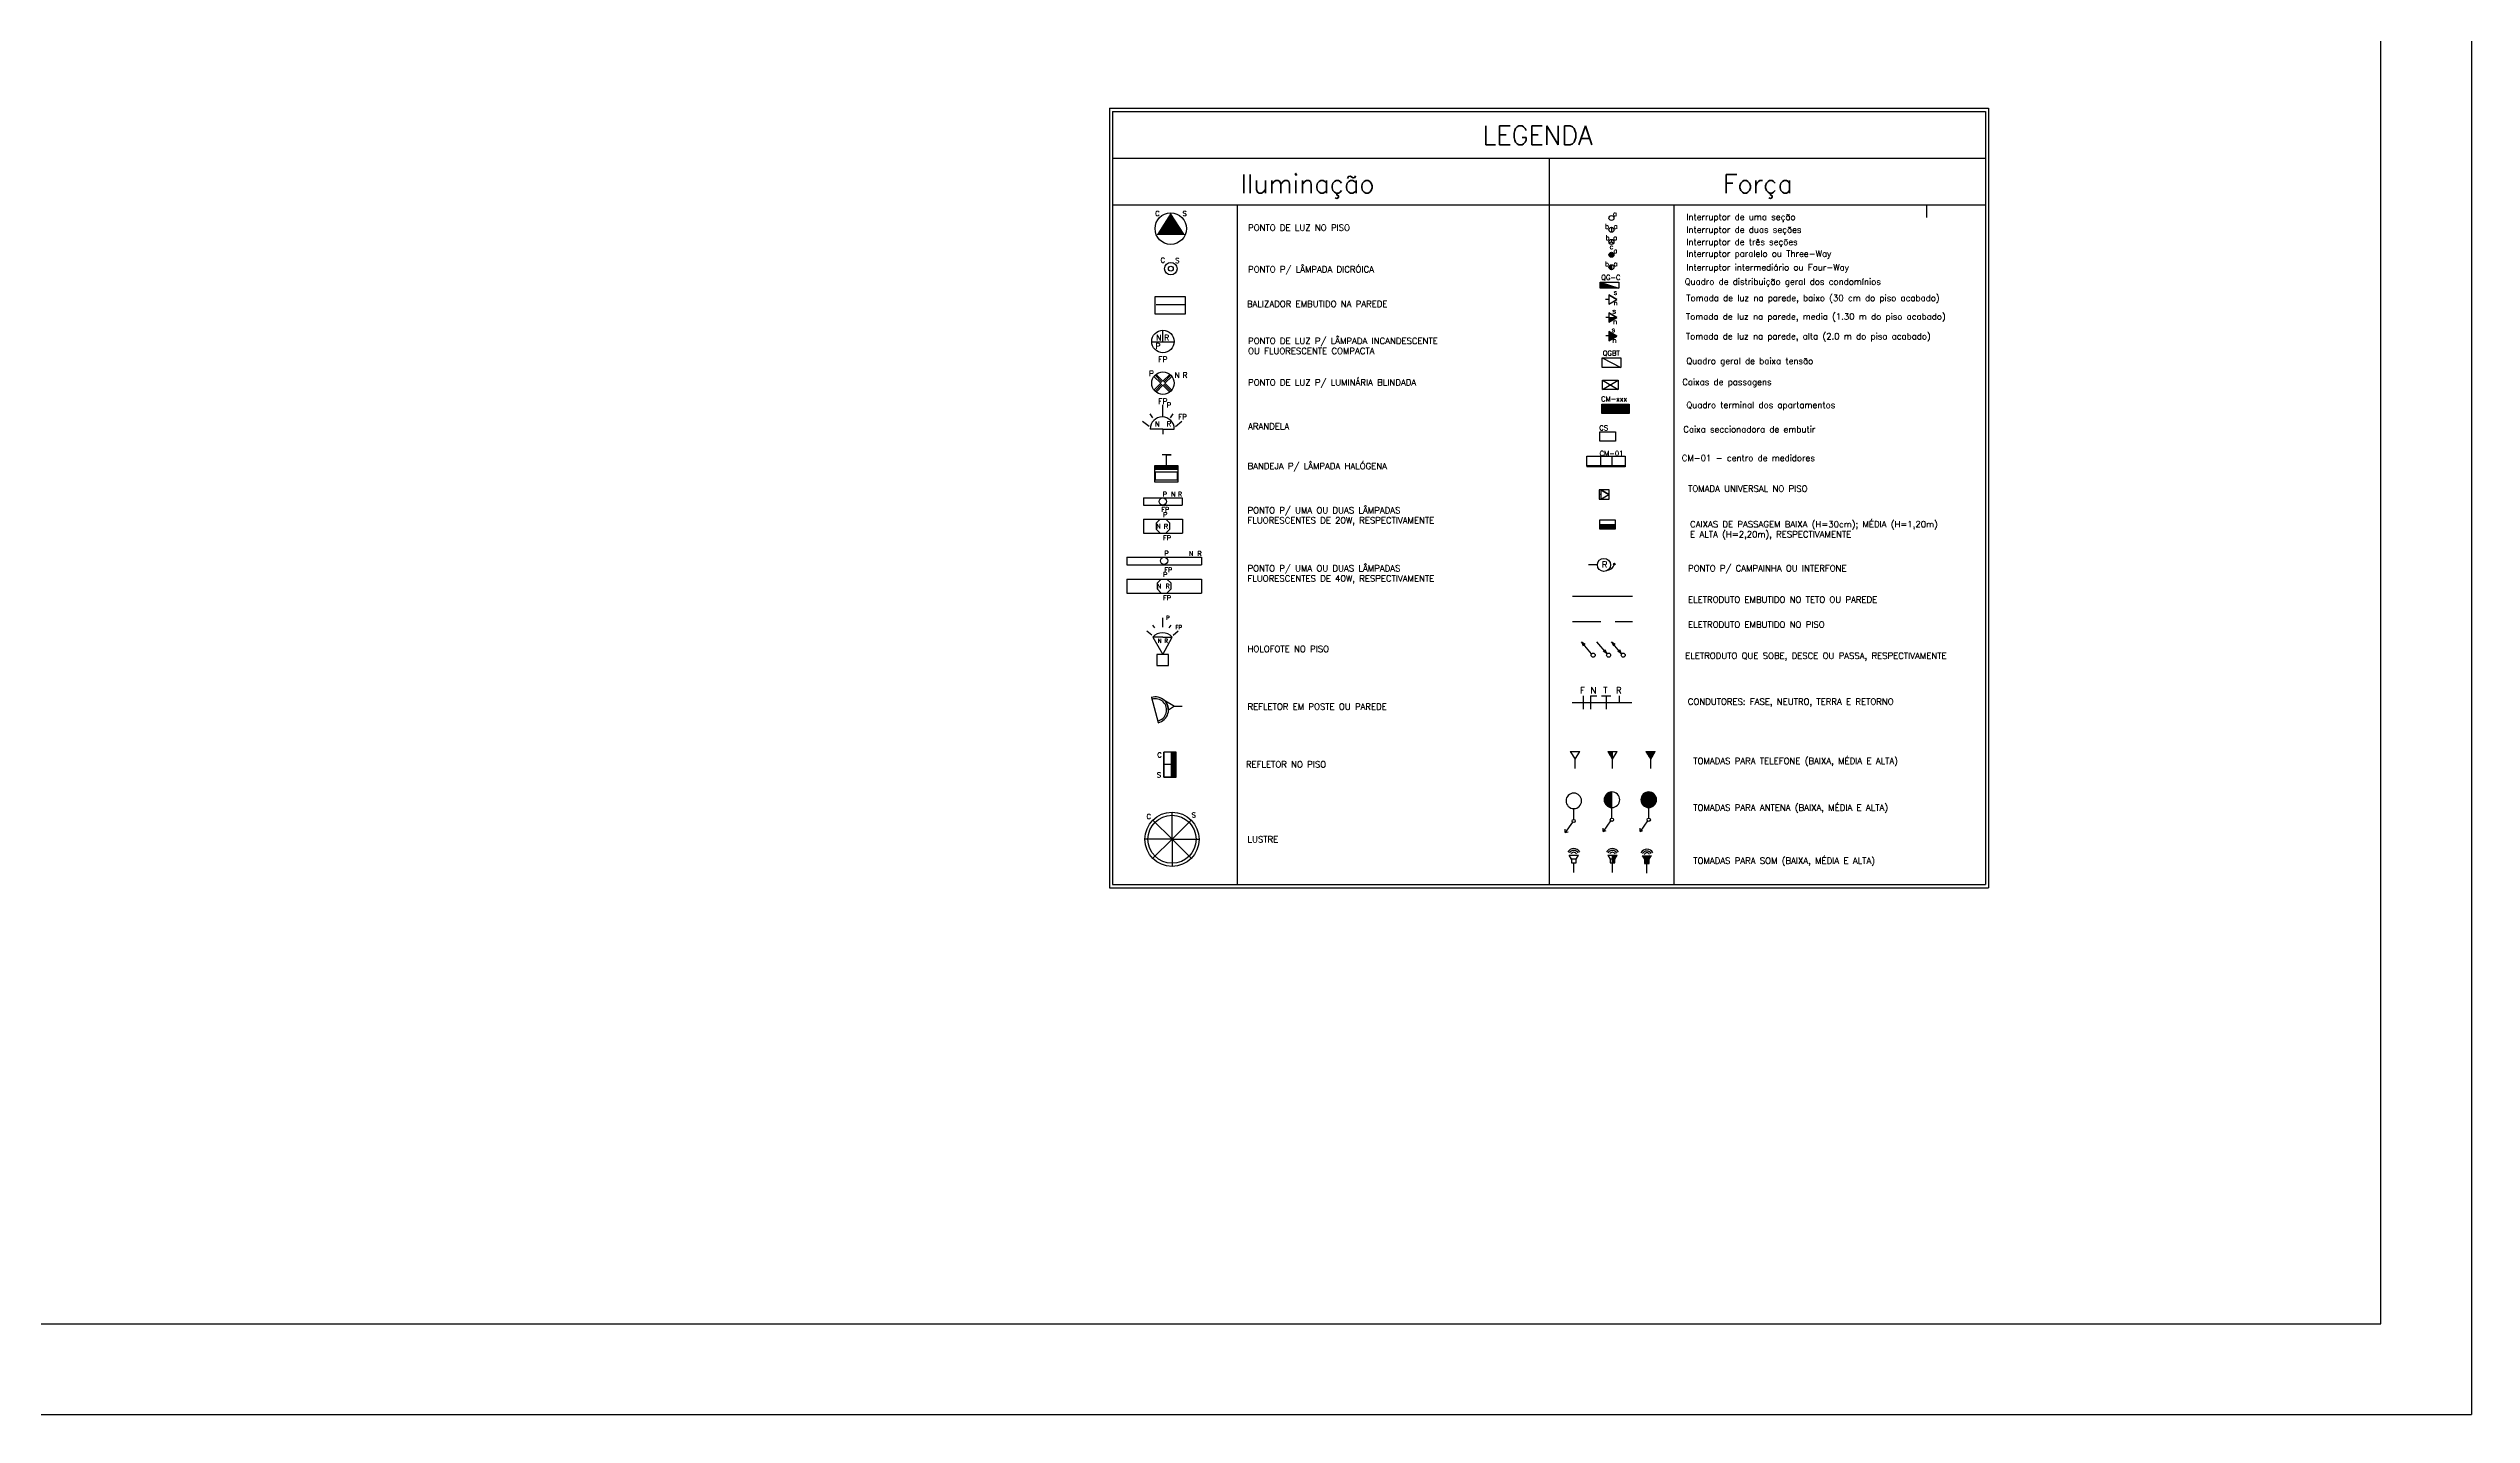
# Model space of a CAD drawing. Header units: millimetres. Extents: x -5 to 184, y -24 to 24.
# Drawn here: x 162.31 to 183.69, y -24.1 to -12.05 of the extents above; entities that cross this region are included whole.
import ezdxf

# ---------------------------------------------------------------- set-up
doc = ezdxf.new("R2010")
doc.units = ezdxf.units.MM
doc.linetypes.add('HIDDEN', pattern=[0.375, 0.25, -0.125])
doc.layers.add('Legenda', color=231, linetype='Continuous', lineweight=25)
doc.layers.add('Prumada Eletrica', color=40, linetype='Continuous', lineweight=30)
doc.styles.add('ROMANS', font='ROMANS.SHX')

msp = doc.modelspace()

# ---------------------------------------------------------------- hatches: boundary and pattern name
at = {"layer": 'Legenda'}
h = msp.add_hatch(color=256, dxfattribs=at)
h.set_gradient(color1=(255, 0, 0), color2=(255, 0, 0), tint=1)
h.paths.add_polyline_path([(176.099, -13.975), (176.077, -13.975, 0.414214), (176.099, -13.997)])
h.paths.add_polyline_path([(176.099, -13.953, 0.414214), (176.077, -13.975), (176.099, -13.975)])
h.paths.add_polyline_path([(176.099, -13.843, 0.414214), (176.077, -13.865), (176.099, -13.865)])
h.paths.add_polyline_path([(176.099, -13.843), (176.099, -13.865), (176.121, -13.865, 0.414214)])
h.paths.add_polyline_path([(176.121, -13.865), (176.099, -13.865), (176.099, -13.887, 0.414214)])
h.paths.add_polyline_path([(176.099, -13.865), (176.077, -13.865, 0.414214), (176.099, -13.887)])
h = msp.add_hatch(color=256, dxfattribs=at)
h.paths.add_polyline_path([(176, -14.106), (176, -14.133), (176.083, -14.133)])
h.paths.add_polyline_path([(176.083, -14.133), (176, -14.133), (176, -14.161), (176.083, -14.161)])
h.paths.add_polyline_path([(176.083, -14.133), (176.083, -14.161), (176.165, -14.161)])
h = msp.add_hatch(dxfattribs=at)
h.set_pattern_fill('ANGLE', color=256, style=0)
h.set_pattern_definition([(0, (0, 0), (0, 6.985), [5.08, -1.905]), (90, (0, 0), (-6.985, 4e-16), [5.08, -1.905])])
h.paths.add_polyline_path([(176.016, -14.775), (176.016, -14.803), (176.093, -14.815)])
h.paths.add_polyline_path([(176.093, -14.815), (176.016, -14.803), (176.016, -14.86), (176.099, -14.86)])
h.paths.add_polyline_path([(176.093, -14.815), (176.099, -14.86), (176.181, -14.86)])

# ---------------------------------------------------------------- linework, layer by layer
for p, q in [((171.671, -12.572), (171.671, -19.448)), ((171.671, -12.572), (179.426, -12.572)), ((171.699, -12.6), (171.699, -19.421)), ((171.699, -12.6), (179.399, -12.6)), ((179.399, -12.6), (179.399, -19.421)), ((179.426, -12.572), (179.426, -19.448)), ((171.699, -13.012), (179.399, -13.012)), ((175.549, -13.012), (175.549, -19.421)), ((171.699, -13.425), (179.399, -13.425)), ((172.799, -13.425), (172.799, -19.421)), ((175.549, -13.425), (176.649, -13.425)), ((176.649, -13.425), (176.649, -19.421)), ((178.879, -13.425), (178.879, -13.535)), ((176.099, -13.623), (176.099, -13.667)), ((176.099, -13.752), (176.08, -13.763)), ((176.099, -13.752), (176.08, -13.763)), ((176.099, -13.73), (176.099, -13.752)), ((176.099, -13.73), (176.099, -13.752)), ((176.099, -13.752), (176.118, -13.763)), ((176.099, -13.752), (176.118, -13.763)), ((176, -14.106), (176.165, -14.161)), ((176, -14.161), (176, -14.106)), ((176, -14.106), (176.165, -14.106)), ((176.099, -13.953), (176.099, -13.997)), ((176.165, -14.106), (176.165, -14.161)), ((172.343, -14.236), (172.07, -14.236)), ((172.07, -14.236), (172.07, -14.385)), ((172.082, -14.305), (172.335, -14.305)), ((172.343, -14.385), (172.343, -14.236)), ((176.165, -14.161), (176, -14.161)), ((176.076, -14.26), (176.048, -14.26)), ((176.076, -14.219), (176.147, -14.26)), ((176.147, -14.26), (176.076, -14.219)), ((176.076, -14.219), (176.076, -14.301)), ((176.147, -14.26), (176.076, -14.219)), ((176.076, -14.301), (176.147, -14.26)), ((172.07, -14.385), (172.343, -14.385)), ((172.143, -14.632), (172.143, -14.531)), ((176.077, -14.418), (176.049, -14.418)), ((176.077, -14.377), (176.148, -14.418)), ((176.148, -14.418), (176.077, -14.377)), ((176.077, -14.377), (176.077, -14.459)), ((176.148, -14.418), (176.077, -14.377)), ((176.077, -14.418), (176.148, -14.418)), ((176.077, -14.459), (176.148, -14.418)), ((172.043, -14.632), (172.242, -14.632)), ((176.077, -14.581), (176.049, -14.581)), ((176.077, -14.542), (176.148, -14.583)), ((176.148, -14.583), (176.077, -14.542)), ((176.077, -14.542), (176.077, -14.624)), ((176.148, -14.583), (176.077, -14.542)), ((176.077, -14.583), (176.148, -14.583)), ((176.077, -14.624), (176.148, -14.583)), ((172.125, -14.998), (172.064, -14.938)), ((172.134, -14.989), (172.073, -14.928)), ((172.143, -14.981), (172.082, -14.92)), ((172.203, -14.92), (172.143, -14.981)), ((172.213, -14.928), (172.152, -14.989)), ((172.221, -14.938), (172.16, -14.998)), ((176.016, -14.775), (176.181, -14.86)), ((176.016, -14.86), (176.016, -14.775)), ((176.016, -14.775), (176.181, -14.775)), ((176.181, -14.86), (176.016, -14.86)), ((176.181, -14.775), (176.181, -14.86)), ((172.125, -14.998), (172.064, -15.059)), ((172.134, -15.007), (172.073, -15.068)), ((172.143, -15.016), (172.082, -15.077)), ((172.203, -15.077), (172.143, -15.016)), ((172.213, -15.068), (172.152, -15.007)), ((172.221, -15.059), (172.16, -14.998)), ((176.019, -15.053), (176.019, -14.97)), ((176.019, -14.97), (176.157, -14.97)), ((176.019, -15.053), (176.157, -14.97)), ((176.019, -14.97), (176.157, -15.053)), ((176.157, -15.053), (176.019, -15.053)), ((176.157, -14.97), (176.157, -15.053)), ((172.02, -15.38), (171.964, -15.335)), ((172.054, -15.302), (172.031, -15.268)), ((172.143, -15.291), (172.143, -15.19)), ((172.209, -15.302), (172.232, -15.268)), ((172.254, -15.38), (172.309, -15.334)), ((176.015, -15.265), (176.015, -15.183)), ((176.015, -15.183), (176.254, -15.183)), ((176.254, -15.265), (176.015, -15.265)), ((176.254, -15.183), (176.254, -15.265)), ((172.143, -15.402), (172.031, -15.402)), ((172.143, -15.402), (172.243, -15.402)), ((172.143, -15.402), (172.143, -15.447)), ((175.998, -15.51), (175.998, -15.428)), ((175.998, -15.428), (176.136, -15.428)), ((176.136, -15.51), (175.998, -15.51)), ((176.136, -15.428), (176.136, -15.51)), ((172.277, -15.726), (172.068, -15.726)), ((172.068, -15.726), (172.068, -15.869)), ((172.277, -15.76), (172.071, -15.76)), ((172.078, -15.78), (172.267, -15.78)), ((172.078, -15.853), (172.078, -15.78)), ((172.08, -15.732), (172.08, -15.754)), ((172.085, -15.732), (172.085, -15.754)), ((172.091, -15.732), (172.091, -15.754)), ((172.096, -15.732), (172.096, -15.754)), ((172.102, -15.732), (172.102, -15.754)), ((172.107, -15.732), (172.107, -15.754)), ((172.113, -15.732), (172.113, -15.754)), ((172.118, -15.732), (172.118, -15.754)), ((172.124, -15.732), (172.124, -15.754)), ((172.129, -15.732), (172.129, -15.754)), ((172.214, -15.63), (172.135, -15.63)), ((172.135, -15.732), (172.135, -15.754)), ((172.14, -15.732), (172.14, -15.754)), ((172.146, -15.732), (172.146, -15.754)), ((172.151, -15.732), (172.151, -15.754)), ((172.157, -15.732), (172.157, -15.754)), ((172.162, -15.732), (172.162, -15.754)), ((172.168, -15.732), (172.168, -15.754)), ((172.173, -15.63), (172.214, -15.63)), ((172.173, -15.726), (172.173, -15.63)), ((172.173, -15.732), (172.173, -15.754)), ((172.179, -15.732), (172.179, -15.754)), ((172.184, -15.732), (172.184, -15.754)), ((172.19, -15.732), (172.19, -15.754)), ((172.195, -15.732), (172.195, -15.754)), ((172.201, -15.732), (172.201, -15.754)), ((172.206, -15.732), (172.206, -15.754)), ((172.212, -15.732), (172.212, -15.754)), ((172.217, -15.732), (172.217, -15.754)), ((172.223, -15.732), (172.223, -15.754)), ((172.228, -15.732), (172.228, -15.754)), ((172.234, -15.732), (172.234, -15.754)), ((172.239, -15.732), (172.239, -15.754)), ((172.239, -15.732), (172.239, -15.754)), ((172.245, -15.732), (172.245, -15.754)), ((172.25, -15.732), (172.25, -15.754)), ((172.256, -15.732), (172.256, -15.754)), ((172.261, -15.732), (172.261, -15.754)), ((172.267, -15.732), (172.267, -15.754)), ((172.267, -15.78), (172.267, -15.853)), ((172.277, -15.869), (172.277, -15.726)), ((175.883, -15.726), (175.883, -15.643)), ((175.883, -15.643), (176.221, -15.643)), ((176.221, -15.726), (175.883, -15.726)), ((175.883, -15.726), (175.883, -15.736)), ((176.221, -15.736), (175.883, -15.736)), ((176.002, -15.643), (176.002, -15.726)), ((176.102, -15.643), (176.102, -15.726)), ((176.221, -15.643), (176.221, -15.726)), ((176.221, -15.726), (176.221, -15.736)), ((171.97, -16.008), (172.312, -16.008)), ((171.97, -16.008), (171.97, -16.075)), ((172.068, -15.869), (172.277, -15.869)), ((172.267, -15.853), (172.078, -15.853)), ((172.312, -16.008), (172.312, -16.075)), ((176.004, -15.98), (175.99, -15.98)), ((176.004, -15.938), (176.075, -15.98)), ((176.075, -15.98), (176.004, -15.938)), ((176.004, -15.938), (176.004, -16.021)), ((176.075, -15.98), (176.004, -15.938)), ((176.004, -16.021), (176.075, -15.98)), ((171.97, -16.075), (172.312, -16.075)), ((171.971, -16.198), (171.971, -16.32)), ((171.972, -16.198), (172.314, -16.198)), ((172.117, -16.198), (172.082, -16.234)), ((172.082, -16.234), (172.082, -16.284)), ((172.118, -16.198), (172.117, -16.198)), ((172.204, -16.234), (172.168, -16.198)), ((172.204, -16.284), (172.204, -16.234)), ((172.314, -16.198), (172.314, -16.32)), ((175.996, -16.286), (175.996, -16.204)), ((175.996, -16.204), (176.133, -16.204)), ((176.133, -16.204), (176.133, -16.286)), ((171.972, -16.32), (172.314, -16.32)), ((172.082, -16.284), (172.117, -16.32)), ((172.117, -16.32), (172.118, -16.32)), ((172.168, -16.32), (172.204, -16.284)), ((172.168, -16.32), (172.168, -16.32)), ((175.996, -16.245), (176.133, -16.245)), ((176.133, -16.286), (175.996, -16.286)), ((171.823, -16.531), (172.483, -16.531)), ((171.823, -16.531), (171.823, -16.6)), ((171.823, -16.6), (172.483, -16.6)), ((172.484, -16.531), (172.484, -16.6)), ((171.823, -16.726), (172.483, -16.726)), ((171.823, -16.726), (171.823, -16.849)), ((171.823, -16.849), (172.483, -16.849)), ((172.128, -16.727), (172.092, -16.763)), ((172.092, -16.763), (172.092, -16.813)), ((172.092, -16.813), (172.128, -16.849)), ((172.128, -16.677), (172.128, -16.677)), ((172.128, -16.849), (172.128, -16.849)), ((172.214, -16.763), (172.178, -16.727)), ((172.178, -16.849), (172.214, -16.813)), ((172.178, -16.849), (172.178, -16.849)), ((172.214, -16.813), (172.214, -16.763)), ((172.483, -16.726), (172.483, -16.849)), ((175.756, -16.876), (176.286, -16.876)), ((172.143, -17.149), (172.143, -17.068)), ((172.045, -17.22), (172.001, -17.184)), ((172.072, -17.157), (172.054, -17.131)), ((172.143, -17.238), (172.054, -17.238)), ((172.054, -17.238), (172.143, -17.392)), ((172.143, -17.238), (172.223, -17.238)), ((172.143, -17.392), (172.223, -17.238)), ((172.197, -17.157), (172.215, -17.131)), ((172.232, -17.22), (172.276, -17.183)), ((175.924, -17.386), (175.835, -17.278)), ((175.835, -17.278), (175.868, -17.301)), ((175.835, -17.278), (175.851, -17.314)), ((176.06, -17.386), (175.971, -17.278)), ((176.188, -17.386), (176.099, -17.278)), ((176.099, -17.278), (176.132, -17.301)), ((176.099, -17.278), (176.116, -17.314)), ((172.089, -17.392), (172.089, -17.489)), ((172.192, -17.392), (172.089, -17.392)), ((172.089, -17.489), (172.192, -17.489)), ((172.192, -17.489), (172.192, -17.392)), ((176.06, -17.386), (176.027, -17.362)), ((176.06, -17.386), (176.043, -17.349)), ((176.188, -17.386), (176.156, -17.362)), ((176.188, -17.386), (176.172, -17.349)), ((172.041, -17.771), (172.1, -17.992)), ((172.151, -17.791), (172.246, -17.847)), ((172.246, -17.847), (172.192, -17.882)), ((172.246, -17.847), (172.313, -17.847)), ((175.753, -17.815), (176.28, -17.815)), ((175.85, -17.757), (175.85, -17.873)), ((175.915, -17.757), (175.97, -17.757)), ((175.915, -17.757), (175.915, -17.873)), ((176.012, -17.757), (176.095, -17.757)), ((176.053, -17.757), (176.053, -17.873)), ((176.168, -17.757), (176.168, -17.815)), ((172.15, -18.252), (172.15, -18.472)), ((172.15, -18.472), (172.15, -18.252)), ((172.15, -18.472), (172.15, -18.252)), ((172.26, -18.252), (172.15, -18.252)), ((172.26, -18.252), (172.15, -18.252)), ((172.26, -18.252), (172.15, -18.252)), ((172.26, -18.362), (172.15, -18.362)), ((172.214, -18.256), (172.214, -18.469)), ((172.22, -18.256), (172.22, -18.469)), ((172.225, -18.256), (172.225, -18.469)), ((172.231, -18.256), (172.231, -18.469)), ((172.236, -18.256), (172.236, -18.469)), ((172.242, -18.256), (172.242, -18.469)), ((172.247, -18.256), (172.247, -18.469)), ((172.253, -18.256), (172.253, -18.469)), ((172.26, -18.472), (172.26, -18.252)), ((172.26, -18.472), (172.26, -18.252)), ((172.26, -18.472), (172.26, -18.252)), ((175.736, -18.247), (175.778, -18.315)), ((175.736, -18.247), (175.819, -18.247)), ((175.778, -18.315), (175.819, -18.247)), ((175.778, -18.398), (175.778, -18.315)), ((176.067, -18.247), (176.108, -18.315)), ((176.067, -18.247), (176.15, -18.247)), ((176.108, -18.286), (176.069, -18.247)), ((176.108, -18.291), (176.072, -18.254)), ((176.108, -18.281), (176.074, -18.247)), ((176.108, -18.276), (176.079, -18.247)), ((176.108, -18.296), (176.079, -18.267)), ((176.108, -18.272), (176.084, -18.247)), ((176.108, -18.301), (176.086, -18.279)), ((176.108, -18.267), (176.088, -18.247)), ((176.108, -18.262), (176.093, -18.247)), ((176.108, -18.306), (176.094, -18.291)), ((176.108, -18.257), (176.098, -18.247)), ((176.108, -18.31), (176.101, -18.303)), ((176.108, -18.252), (176.103, -18.247)), ((176.108, -18.315), (176.15, -18.247)), ((176.108, -18.247), (176.108, -18.247)), ((176.108, -18.315), (176.108, -18.247)), ((176.108, -18.315), (176.108, -18.315)), ((176.108, -18.398), (176.108, -18.315)), ((176.403, -18.247), (176.445, -18.315)), ((176.403, -18.247), (176.486, -18.247)), ((176.456, -18.297), (176.405, -18.247)), ((176.454, -18.3), (176.408, -18.254)), ((176.457, -18.294), (176.41, -18.247)), ((176.459, -18.291), (176.415, -18.247)), ((176.452, -18.303), (176.415, -18.267)), ((176.461, -18.288), (176.42, -18.247)), ((176.45, -18.306), (176.423, -18.279)), ((176.463, -18.285), (176.425, -18.247)), ((176.465, -18.282), (176.43, -18.247)), ((176.448, -18.309), (176.43, -18.291)), ((176.467, -18.279), (176.434, -18.247)), ((176.447, -18.312), (176.437, -18.303)), ((176.468, -18.276), (176.439, -18.247)), ((176.47, -18.273), (176.444, -18.247)), ((176.445, -18.315), (176.444, -18.315)), ((176.445, -18.315), (176.486, -18.247)), ((176.445, -18.398), (176.445, -18.315)), ((176.472, -18.27), (176.449, -18.247)), ((176.474, -18.267), (176.454, -18.247)), ((176.476, -18.264), (176.459, -18.247)), ((176.478, -18.261), (176.464, -18.247)), ((176.479, -18.258), (176.468, -18.247)), ((176.481, -18.255), (176.473, -18.247)), ((176.483, -18.252), (176.478, -18.247)), ((176.485, -18.249), (176.483, -18.247)), ((172.15, -18.472), (172.26, -18.472)), ((172.26, -18.472), (172.15, -18.472)), ((172.26, -18.472), (172.15, -18.472)), ((172.223, -19.021), (172.223, -18.787)), ((175.767, -18.847), (175.767, -18.751)), ((176.103, -18.739), (176.034, -18.671)), ((176.103, -18.73), (176.035, -18.662)), ((176.094, -18.74), (176.035, -18.681)), ((176.103, -18.72), (176.037, -18.654)), ((176.081, -18.737), (176.038, -18.694)), ((176.103, -18.71), (176.039, -18.646)), ((176.103, -18.7), (176.042, -18.64)), ((176.103, -18.691), (176.046, -18.634)), ((176.103, -18.681), (176.05, -18.628)), ((176.058, -18.724), (176.051, -18.716)), ((176.103, -18.671), (176.055, -18.623)), ((176.103, -18.662), (176.06, -18.618)), ((176.103, -18.652), (176.065, -18.614)), ((176.103, -18.642), (176.071, -18.611)), ((176.103, -18.632), (176.078, -18.608)), ((176.103, -18.623), (176.085, -18.605)), ((176.103, -18.613), (176.094, -18.603)), ((176.103, -18.603), (176.103, -18.603)), ((176.103, -18.74), (176.103, -18.603)), ((176.103, -18.837), (176.103, -18.74)), ((176.434, -18.74), (176.36, -18.666)), ((176.427, -18.74), (176.36, -18.673)), ((176.419, -18.74), (176.36, -18.681)), ((176.44, -18.739), (176.361, -18.66)), ((176.446, -18.738), (176.362, -18.654)), ((176.41, -18.738), (176.362, -18.69)), ((176.452, -18.736), (176.364, -18.648)), ((176.457, -18.734), (176.366, -18.643)), ((176.398, -18.733), (176.367, -18.702)), ((176.462, -18.732), (176.368, -18.638)), ((176.466, -18.729), (176.371, -18.634)), ((176.471, -18.726), (176.374, -18.629)), ((176.475, -18.722), (176.378, -18.625)), ((176.478, -18.719), (176.381, -18.622)), ((176.482, -18.715), (176.385, -18.618)), ((176.485, -18.711), (176.389, -18.615)), ((176.488, -18.706), (176.394, -18.612)), ((176.49, -18.702), (176.398, -18.61)), ((176.492, -18.696), (176.403, -18.608)), ((176.494, -18.691), (176.409, -18.606)), ((176.496, -18.685), (176.415, -18.604)), ((176.497, -18.679), (176.421, -18.603)), ((176.497, -18.672), (176.428, -18.603)), ((176.428, -18.837), (176.428, -18.74)), ((176.497, -18.664), (176.436, -18.603)), ((176.495, -18.656), (176.444, -18.605)), ((176.492, -18.645), (176.455, -18.608)), ((172.223, -19.021), (171.99, -19.021)), ((172.223, -19.021), (172.058, -18.855)), ((172.223, -19.021), (172.058, -19.186)), ((172.223, -19.021), (172.388, -18.855)), ((172.223, -19.021), (172.223, -19.254)), ((172.223, -19.021), (172.388, -19.186)), ((172.223, -19.021), (172.457, -19.021)), ((175.756, -18.87), (175.691, -18.962)), ((175.691, -18.962), (175.691, -18.933)), ((175.691, -18.962), (175.716, -18.955)), ((176.092, -18.859), (176.027, -18.951)), ((176.027, -18.951), (176.027, -18.922)), ((176.027, -18.951), (176.052, -18.944)), ((176.418, -18.859), (176.352, -18.951)), ((176.352, -18.951), (176.352, -18.922)), ((176.352, -18.951), (176.377, -18.944)), ((175.746, -19.196), (175.726, -19.162)), ((175.726, -19.162), (175.808, -19.162)), ((175.787, -19.196), (175.746, -19.196)), ((175.746, -19.196), (175.746, -19.23)), ((175.787, -19.196), (175.746, -19.196)), ((175.746, -19.23), (175.787, -19.23)), ((175.767, -19.313), (175.767, -19.231)), ((175.787, -19.196), (175.808, -19.162)), ((175.787, -19.23), (175.787, -19.196)), ((176.067, -19.162), (176.088, -19.196)), ((176.067, -19.162), (176.15, -19.162)), ((176.129, -19.196), (176.088, -19.196)), ((176.088, -19.196), (176.088, -19.23)), ((176.129, -19.196), (176.088, -19.196)), ((176.088, -19.23), (176.129, -19.23)), ((176.108, -19.231), (176.108, -19.162)), ((176.134, -19.188), (176.108, -19.162)), ((176.133, -19.19), (176.108, -19.166)), ((176.131, -19.192), (176.108, -19.17)), ((176.13, -19.195), (176.108, -19.173)), ((176.128, -19.196), (176.108, -19.177)), ((176.124, -19.196), (176.108, -19.181)), ((176.12, -19.196), (176.108, -19.184)), ((176.117, -19.196), (176.108, -19.188)), ((176.113, -19.196), (176.108, -19.192)), ((176.109, -19.196), (176.108, -19.196)), ((176.129, -19.22), (176.108, -19.199)), ((176.129, -19.224), (176.108, -19.203)), ((176.129, -19.227), (176.108, -19.207)), ((176.128, -19.23), (176.108, -19.21)), ((176.125, -19.23), (176.108, -19.214)), ((176.121, -19.23), (176.108, -19.218)), ((176.117, -19.23), (176.108, -19.221)), ((176.114, -19.23), (176.108, -19.225)), ((176.11, -19.23), (176.108, -19.229)), ((176.108, -19.313), (176.108, -19.231)), ((176.129, -19.216), (176.109, -19.196)), ((176.135, -19.186), (176.112, -19.162)), ((176.129, -19.212), (176.113, -19.196)), ((176.137, -19.183), (176.116, -19.162)), ((176.129, -19.209), (176.117, -19.196)), ((176.138, -19.181), (176.119, -19.162)), ((176.129, -19.205), (176.12, -19.196)), ((176.14, -19.179), (176.123, -19.162)), ((176.129, -19.201), (176.124, -19.196)), ((176.141, -19.176), (176.127, -19.162)), ((176.129, -19.198), (176.128, -19.196)), ((176.129, -19.196), (176.15, -19.162)), ((176.129, -19.23), (176.129, -19.196)), ((176.142, -19.174), (176.13, -19.162)), ((176.144, -19.172), (176.134, -19.162)), ((176.145, -19.169), (176.138, -19.162)), ((176.147, -19.167), (176.141, -19.162)), ((176.148, -19.165), (176.145, -19.162)), ((176.149, -19.162), (176.149, -19.162)), ((176.371, -19.167), (176.453, -19.167)), ((176.405, -19.202), (176.371, -19.167)), ((176.409, -19.202), (176.375, -19.167)), ((176.402, -19.202), (176.376, -19.176)), ((176.413, -19.202), (176.378, -19.167)), ((176.417, -19.202), (176.382, -19.167)), ((176.398, -19.202), (176.382, -19.185)), ((176.42, -19.202), (176.386, -19.167)), ((176.394, -19.202), (176.387, -19.195)), ((176.424, -19.202), (176.39, -19.167)), ((176.433, -19.202), (176.392, -19.202)), ((176.392, -19.202), (176.392, -19.236)), ((176.433, -19.202), (176.392, -19.202)), ((176.425, -19.236), (176.392, -19.203)), ((176.421, -19.236), (176.392, -19.206)), ((176.417, -19.236), (176.392, -19.21)), ((176.413, -19.236), (176.392, -19.214)), ((176.41, -19.236), (176.392, -19.217)), ((176.406, -19.236), (176.392, -19.221)), ((176.402, -19.236), (176.392, -19.225)), ((176.399, -19.236), (176.392, -19.229)), ((176.395, -19.236), (176.392, -19.232)), ((176.392, -19.236), (176.433, -19.236)), ((176.428, -19.202), (176.393, -19.167)), ((176.428, -19.236), (176.394, -19.202)), ((176.431, -19.202), (176.397, -19.167)), ((176.432, -19.236), (176.398, -19.202)), ((176.434, -19.2), (176.401, -19.167)), ((176.433, -19.233), (176.402, -19.202)), ((176.435, -19.198), (176.404, -19.167)), ((176.433, -19.229), (176.405, -19.202)), ((176.436, -19.196), (176.408, -19.167)), ((176.433, -19.225), (176.409, -19.202)), ((176.438, -19.193), (176.412, -19.167)), ((176.433, -19.222), (176.413, -19.202)), ((176.439, -19.191), (176.415, -19.167)), ((176.433, -19.218), (176.417, -19.202)), ((176.441, -19.189), (176.419, -19.167)), ((176.433, -19.214), (176.42, -19.202)), ((176.442, -19.186), (176.423, -19.167)), ((176.433, -19.21), (176.424, -19.202)), ((176.443, -19.184), (176.427, -19.167)), ((176.433, -19.207), (176.428, -19.202)), ((176.445, -19.182), (176.43, -19.167)), ((176.433, -19.203), (176.431, -19.202)), ((176.433, -19.236), (176.433, -19.202)), ((176.446, -19.179), (176.434, -19.167)), ((176.447, -19.177), (176.438, -19.167)), ((176.449, -19.175), (176.441, -19.167)), ((176.45, -19.172), (176.445, -19.167)), ((176.452, -19.17), (176.449, -19.167)), ((176.453, -19.168), (176.453, -19.167)), ((171.671, -19.448), (179.426, -19.448)), ((171.699, -19.421), (179.399, -19.421)), ((176.412, -19.319), (176.412, -19.236))]:
    msp.add_line(p, q, dxfattribs=at)
at = {"layer": 'Legenda', "linetype": 'Continuous'}
for p, q in [((176.08, -15.939), (175.99, -15.939)), ((175.99, -15.939), (175.99, -16.022)), ((175.99, -16.022), (176.08, -16.022)), ((176.08, -16.022), (176.08, -15.939)), ((175.996, -16.245), (175.996, -16.245)), ((175.996, -16.246), (175.997, -16.245)), ((175.996, -16.246), (175.997, -16.245)), ((175.996, -16.247), (175.998, -16.245)), ((175.996, -16.247), (175.998, -16.245)), ((175.996, -16.248), (175.999, -16.245)), ((175.996, -16.248), (175.999, -16.245)), ((175.996, -16.249), (176, -16.245)), ((175.996, -16.249), (176, -16.245)), ((175.996, -16.25), (176, -16.245)), ((175.996, -16.25), (176.001, -16.245)), ((175.996, -16.251), (176.001, -16.245)), ((175.996, -16.251), (176.002, -16.245)), ((175.996, -16.252), (176.002, -16.245)), ((175.996, -16.252), (176.003, -16.245)), ((175.996, -16.253), (176.003, -16.245)), ((175.996, -16.253), (176.004, -16.245)), ((175.996, -16.254), (176.004, -16.245)), ((175.996, -16.254), (176.005, -16.245)), ((175.996, -16.255), (176.005, -16.245)), ((175.996, -16.255), (176.006, -16.245)), ((175.996, -16.256), (176.006, -16.245)), ((175.996, -16.256), (176.007, -16.245)), ((175.996, -16.257), (176.007, -16.245)), ((175.996, -16.257), (176.008, -16.245)), ((175.996, -16.258), (176.008, -16.245)), ((175.996, -16.258), (176.009, -16.245)), ((175.996, -16.259), (176.009, -16.245)), ((175.996, -16.259), (176.01, -16.245)), ((175.996, -16.26), (176.01, -16.245)), ((175.996, -16.26), (176.011, -16.245)), ((175.996, -16.26), (176.011, -16.245)), ((175.996, -16.261), (176.012, -16.245)), ((175.996, -16.261), (176.012, -16.245)), ((175.996, -16.262), (176.013, -16.245)), ((175.996, -16.262), (176.013, -16.245)), ((175.996, -16.263), (176.014, -16.245)), ((175.996, -16.263), (176.014, -16.245)), ((175.996, -16.264), (176.015, -16.245)), ((175.996, -16.264), (176.015, -16.245)), ((175.996, -16.265), (176.016, -16.245)), ((175.996, -16.265), (176.016, -16.245)), ((175.996, -16.266), (176.017, -16.245)), ((175.996, -16.266), (176.017, -16.245)), ((175.996, -16.267), (176.017, -16.245)), ((175.996, -16.267), (176.018, -16.245)), ((175.996, -16.268), (176.018, -16.245)), ((175.996, -16.268), (176.019, -16.245)), ((175.996, -16.269), (176.019, -16.245)), ((175.996, -16.269), (176.02, -16.245)), ((175.996, -16.27), (176.02, -16.245)), ((175.996, -16.27), (176.021, -16.245)), ((175.996, -16.271), (176.021, -16.245)), ((175.996, -16.271), (176.022, -16.245)), ((175.996, -16.272), (176.022, -16.245)), ((175.996, -16.272), (176.023, -16.245)), ((175.996, -16.273), (176.023, -16.245)), ((175.996, -16.273), (176.024, -16.245)), ((175.996, -16.274), (176.024, -16.245)), ((175.996, -16.274), (176.025, -16.245)), ((175.996, -16.275), (176.025, -16.245)), ((175.996, -16.275), (176.026, -16.245)), ((175.996, -16.276), (176.026, -16.245)), ((175.996, -16.276), (176.027, -16.245)), ((175.996, -16.277), (176.027, -16.245)), ((175.996, -16.277), (176.028, -16.245)), ((175.996, -16.278), (176.028, -16.245)), ((175.996, -16.278), (176.029, -16.245)), ((175.996, -16.278), (176.029, -16.245)), ((175.996, -16.279), (176.03, -16.245)), ((175.996, -16.279), (176.03, -16.245)), ((175.996, -16.28), (176.031, -16.245)), ((175.996, -16.28), (176.031, -16.245)), ((175.996, -16.281), (176.032, -16.245)), ((175.996, -16.281), (176.032, -16.245)), ((175.996, -16.282), (176.033, -16.245)), ((175.996, -16.282), (176.033, -16.245)), ((175.996, -16.283), (176.034, -16.245)), ((175.996, -16.283), (176.034, -16.245)), ((175.996, -16.284), (176.035, -16.245)), ((175.996, -16.284), (176.035, -16.245)), ((175.996, -16.285), (176.035, -16.245)), ((175.996, -16.285), (176.036, -16.245)), ((175.996, -16.286), (176.036, -16.245)), ((175.996, -16.286), (176.037, -16.245)), ((175.996, -16.286), (176.037, -16.245)), ((175.997, -16.286), (176.038, -16.245)), ((175.997, -16.286), (176.038, -16.245)), ((175.998, -16.286), (176.039, -16.245)), ((175.998, -16.286), (176.039, -16.245)), ((175.999, -16.286), (176.04, -16.245)), ((175.999, -16.286), (176.04, -16.245)), ((176, -16.286), (176.041, -16.245)), ((176, -16.286), (176.041, -16.245)), ((176.001, -16.286), (176.042, -16.245)), ((176.001, -16.286), (176.042, -16.245)), ((176.002, -16.286), (176.043, -16.245)), ((176.002, -16.286), (176.043, -16.245)), ((176.003, -16.286), (176.044, -16.245)), ((176.003, -16.286), (176.044, -16.245)), ((176.003, -16.286), (176.045, -16.245)), ((176.004, -16.286), (176.045, -16.245)), ((176.004, -16.286), (176.046, -16.245)), ((176.005, -16.286), (176.046, -16.245)), ((176.005, -16.286), (176.047, -16.245)), ((176.006, -16.286), (176.047, -16.245)), ((176.006, -16.286), (176.048, -16.245)), ((176.007, -16.286), (176.048, -16.245)), ((176.007, -16.286), (176.049, -16.245)), ((176.008, -16.286), (176.049, -16.245)), ((176.008, -16.286), (176.05, -16.245)), ((176.009, -16.286), (176.05, -16.245)), ((176.009, -16.286), (176.051, -16.245)), ((176.01, -16.286), (176.051, -16.245)), ((176.01, -16.286), (176.052, -16.245)), ((176.011, -16.286), (176.052, -16.245)), ((176.011, -16.286), (176.053, -16.245)), ((176.012, -16.286), (176.053, -16.245)), ((176.012, -16.286), (176.053, -16.245)), ((176.013, -16.286), (176.054, -16.245)), ((176.013, -16.286), (176.054, -16.245)), ((176.014, -16.286), (176.055, -16.245)), ((176.014, -16.286), (176.055, -16.245)), ((176.015, -16.286), (176.056, -16.245)), ((176.015, -16.286), (176.056, -16.245)), ((176.016, -16.286), (176.057, -16.245)), ((176.016, -16.286), (176.057, -16.245)), ((176.017, -16.286), (176.058, -16.245)), ((176.017, -16.286), (176.058, -16.245)), ((176.018, -16.286), (176.059, -16.245)), ((176.018, -16.286), (176.059, -16.245)), ((176.019, -16.286), (176.06, -16.245)), ((176.019, -16.286), (176.06, -16.245)), ((176.02, -16.286), (176.061, -16.245)), ((176.02, -16.286), (176.061, -16.245)), ((176.02, -16.286), (176.062, -16.245)), ((176.021, -16.286), (176.062, -16.245)), ((176.021, -16.286), (176.063, -16.245)), ((176.022, -16.286), (176.063, -16.245)), ((176.022, -16.286), (176.064, -16.245)), ((176.023, -16.286), (176.064, -16.245)), ((176.023, -16.286), (176.065, -16.245)), ((176.024, -16.286), (176.065, -16.245)), ((176.024, -16.286), (176.066, -16.245)), ((176.025, -16.286), (176.066, -16.245)), ((176.025, -16.286), (176.067, -16.245)), ((176.026, -16.286), (176.067, -16.245)), ((176.026, -16.286), (176.068, -16.245)), ((176.027, -16.286), (176.068, -16.245)), ((176.027, -16.286), (176.069, -16.245)), ((176.028, -16.286), (176.069, -16.245)), ((176.028, -16.286), (176.07, -16.245)), ((176.029, -16.286), (176.07, -16.245)), ((176.029, -16.286), (176.07, -16.245)), ((176.03, -16.286), (176.071, -16.245)), ((176.03, -16.286), (176.071, -16.245)), ((176.031, -16.286), (176.072, -16.245)), ((176.031, -16.286), (176.072, -16.245)), ((176.032, -16.286), (176.073, -16.245)), ((176.032, -16.286), (176.073, -16.245)), ((176.033, -16.286), (176.074, -16.245)), ((176.033, -16.286), (176.074, -16.245)), ((176.034, -16.286), (176.075, -16.245)), ((176.034, -16.286), (176.075, -16.245)), ((176.035, -16.286), (176.076, -16.245)), ((176.035, -16.286), (176.076, -16.245)), ((176.036, -16.286), (176.077, -16.245)), ((176.036, -16.286), (176.077, -16.245)), ((176.037, -16.286), (176.078, -16.245)), ((176.037, -16.286), (176.078, -16.245)), ((176.038, -16.286), (176.079, -16.245)), ((176.038, -16.286), (176.079, -16.245)), ((176.038, -16.286), (176.08, -16.245)), ((176.039, -16.286), (176.08, -16.245)), ((176.039, -16.286), (176.081, -16.245)), ((176.04, -16.286), (176.081, -16.245)), ((176.04, -16.286), (176.082, -16.245)), ((176.041, -16.286), (176.082, -16.245)), ((176.041, -16.286), (176.083, -16.245)), ((176.042, -16.286), (176.083, -16.245)), ((176.042, -16.286), (176.084, -16.245)), ((176.043, -16.286), (176.084, -16.245)), ((176.043, -16.286), (176.085, -16.245)), ((176.044, -16.286), (176.085, -16.245)), ((176.044, -16.286), (176.086, -16.245)), ((176.045, -16.286), (176.086, -16.245)), ((176.045, -16.286), (176.087, -16.245)), ((176.046, -16.286), (176.087, -16.245)), ((176.046, -16.286), (176.088, -16.245)), ((176.047, -16.286), (176.088, -16.245)), ((176.047, -16.286), (176.088, -16.245)), ((176.048, -16.286), (176.089, -16.245)), ((176.048, -16.286), (176.089, -16.245)), ((176.049, -16.286), (176.09, -16.245)), ((176.049, -16.286), (176.09, -16.245)), ((176.05, -16.286), (176.091, -16.245)), ((176.05, -16.286), (176.091, -16.245)), ((176.051, -16.286), (176.092, -16.245)), ((176.051, -16.286), (176.092, -16.245)), ((176.052, -16.286), (176.093, -16.245)), ((176.052, -16.286), (176.093, -16.245)), ((176.053, -16.286), (176.094, -16.245)), ((176.053, -16.286), (176.094, -16.245)), ((176.054, -16.286), (176.095, -16.245)), ((176.054, -16.286), (176.095, -16.245)), ((176.055, -16.286), (176.096, -16.245)), ((176.055, -16.286), (176.096, -16.245)), ((176.055, -16.286), (176.097, -16.245)), ((176.056, -16.286), (176.097, -16.245)), ((176.056, -16.286), (176.098, -16.245)), ((176.057, -16.286), (176.098, -16.245)), ((176.057, -16.286), (176.099, -16.245)), ((176.058, -16.286), (176.099, -16.245)), ((176.058, -16.286), (176.1, -16.245)), ((176.059, -16.286), (176.1, -16.245)), ((176.059, -16.286), (176.101, -16.245)), ((176.06, -16.286), (176.101, -16.245)), ((176.06, -16.286), (176.102, -16.245)), ((176.061, -16.286), (176.102, -16.245)), ((176.061, -16.286), (176.103, -16.245)), ((176.062, -16.286), (176.103, -16.245)), ((176.062, -16.286), (176.104, -16.245)), ((176.063, -16.286), (176.104, -16.245)), ((176.063, -16.286), (176.105, -16.245)), ((176.064, -16.286), (176.105, -16.245)), ((176.064, -16.286), (176.105, -16.245)), ((176.065, -16.286), (176.106, -16.245)), ((176.065, -16.286), (176.106, -16.245)), ((176.066, -16.286), (176.107, -16.245)), ((176.066, -16.286), (176.107, -16.245)), ((176.067, -16.286), (176.108, -16.245)), ((176.067, -16.286), (176.108, -16.245)), ((176.068, -16.286), (176.109, -16.245)), ((176.068, -16.286), (176.109, -16.245)), ((176.069, -16.286), (176.11, -16.245)), ((176.069, -16.286), (176.11, -16.245)), ((176.07, -16.286), (176.111, -16.245)), ((176.07, -16.286), (176.111, -16.245)), ((176.071, -16.286), (176.112, -16.245)), ((176.071, -16.286), (176.112, -16.245)), ((176.072, -16.286), (176.113, -16.245)), ((176.072, -16.286), (176.113, -16.245)), ((176.073, -16.286), (176.114, -16.245)), ((176.073, -16.286), (176.114, -16.245)), ((176.073, -16.286), (176.115, -16.245)), ((176.074, -16.286), (176.115, -16.245)), ((176.074, -16.286), (176.116, -16.245)), ((176.075, -16.286), (176.116, -16.245)), ((176.075, -16.286), (176.117, -16.245)), ((176.076, -16.286), (176.117, -16.245)), ((176.076, -16.286), (176.118, -16.245)), ((176.077, -16.286), (176.118, -16.245)), ((176.077, -16.286), (176.119, -16.245)), ((176.078, -16.286), (176.119, -16.245)), ((176.078, -16.286), (176.12, -16.245)), ((176.079, -16.286), (176.12, -16.245)), ((176.079, -16.286), (176.121, -16.245)), ((176.08, -16.286), (176.121, -16.245)), ((176.08, -16.286), (176.122, -16.245)), ((176.081, -16.286), (176.122, -16.245)), ((176.081, -16.286), (176.123, -16.245)), ((176.082, -16.286), (176.123, -16.245)), ((176.082, -16.286), (176.123, -16.245)), ((176.083, -16.286), (176.124, -16.245)), ((176.083, -16.286), (176.124, -16.245)), ((176.084, -16.286), (176.125, -16.245)), ((176.084, -16.286), (176.125, -16.245)), ((176.085, -16.286), (176.126, -16.245)), ((176.085, -16.286), (176.126, -16.245)), ((176.086, -16.286), (176.127, -16.245)), ((176.086, -16.286), (176.127, -16.245)), ((176.087, -16.286), (176.128, -16.245)), ((176.087, -16.286), (176.128, -16.245)), ((176.088, -16.286), (176.129, -16.245)), ((176.088, -16.286), (176.129, -16.245)), ((176.089, -16.286), (176.13, -16.245)), ((176.089, -16.286), (176.13, -16.245)), ((176.09, -16.286), (176.131, -16.245)), ((176.09, -16.286), (176.131, -16.245)), ((176.09, -16.286), (176.132, -16.245)), ((176.091, -16.286), (176.132, -16.245)), ((176.091, -16.286), (176.133, -16.245)), ((176.092, -16.286), (176.133, -16.245)), ((176.092, -16.286), (176.133, -16.246)), ((176.093, -16.286), (176.133, -16.246)), ((176.093, -16.286), (176.133, -16.246)), ((176.094, -16.286), (176.133, -16.247)), ((176.094, -16.286), (176.133, -16.247)), ((176.095, -16.286), (176.133, -16.248)), ((176.095, -16.286), (176.133, -16.248)), ((176.096, -16.286), (176.133, -16.249)), ((176.096, -16.286), (176.133, -16.249)), ((176.097, -16.286), (176.133, -16.25)), ((176.097, -16.286), (176.133, -16.25)), ((176.098, -16.286), (176.133, -16.251)), ((176.098, -16.286), (176.133, -16.251)), ((176.099, -16.286), (176.133, -16.252)), ((176.099, -16.286), (176.133, -16.252)), ((176.1, -16.286), (176.133, -16.253)), ((176.1, -16.286), (176.133, -16.253)), ((176.101, -16.286), (176.133, -16.254)), ((176.101, -16.286), (176.133, -16.254)), ((176.102, -16.286), (176.133, -16.255)), ((176.102, -16.286), (176.133, -16.255)), ((176.103, -16.286), (176.133, -16.256)), ((176.103, -16.286), (176.133, -16.256)), ((176.104, -16.286), (176.133, -16.257)), ((176.104, -16.286), (176.133, -16.257)), ((176.105, -16.286), (176.133, -16.258)), ((176.105, -16.286), (176.133, -16.258)), ((176.106, -16.286), (176.133, -16.259)), ((176.106, -16.286), (176.133, -16.259)), ((176.107, -16.286), (176.133, -16.26)), ((176.107, -16.286), (176.133, -16.26)), ((176.108, -16.286), (176.133, -16.261)), ((176.108, -16.286), (176.133, -16.261)), ((176.108, -16.286), (176.133, -16.262)), ((176.109, -16.286), (176.133, -16.262)), ((176.109, -16.286), (176.133, -16.263)), ((176.11, -16.286), (176.133, -16.263)), ((176.11, -16.286), (176.133, -16.263)), ((176.111, -16.286), (176.133, -16.264)), ((176.111, -16.286), (176.133, -16.264)), ((176.112, -16.286), (176.133, -16.265)), ((176.112, -16.286), (176.133, -16.265)), ((176.113, -16.286), (176.133, -16.266)), ((176.113, -16.286), (176.133, -16.266)), ((176.114, -16.286), (176.133, -16.267)), ((176.114, -16.286), (176.133, -16.267)), ((176.115, -16.286), (176.133, -16.268)), ((176.115, -16.286), (176.133, -16.268)), ((176.116, -16.286), (176.133, -16.269)), ((176.116, -16.286), (176.133, -16.269)), ((176.117, -16.286), (176.133, -16.27)), ((176.117, -16.286), (176.133, -16.27)), ((176.118, -16.286), (176.133, -16.271)), ((176.118, -16.286), (176.133, -16.271)), ((176.119, -16.286), (176.133, -16.272)), ((176.119, -16.286), (176.133, -16.272)), ((176.12, -16.286), (176.133, -16.273)), ((176.12, -16.286), (176.133, -16.273)), ((176.121, -16.286), (176.133, -16.274)), ((176.121, -16.286), (176.133, -16.274)), ((176.122, -16.286), (176.133, -16.275)), ((176.122, -16.286), (176.133, -16.275)), ((176.123, -16.286), (176.133, -16.276)), ((176.123, -16.286), (176.133, -16.276)), ((176.124, -16.286), (176.133, -16.277)), ((176.124, -16.286), (176.133, -16.277)), ((176.125, -16.286), (176.133, -16.278)), ((176.125, -16.286), (176.133, -16.278)), ((176.125, -16.286), (176.133, -16.279)), ((176.126, -16.286), (176.133, -16.279)), ((176.126, -16.286), (176.133, -16.28)), ((176.127, -16.286), (176.133, -16.28)), ((176.127, -16.286), (176.133, -16.281)), ((176.128, -16.286), (176.133, -16.281)), ((176.128, -16.286), (176.133, -16.281)), ((176.129, -16.286), (176.133, -16.282)), ((176.129, -16.286), (176.133, -16.282)), ((176.13, -16.286), (176.133, -16.283)), ((176.13, -16.286), (176.133, -16.283)), ((176.131, -16.286), (176.133, -16.284)), ((176.131, -16.286), (176.133, -16.284)), ((176.132, -16.286), (176.133, -16.285)), ((176.132, -16.286), (176.133, -16.285)), ((176.133, -16.286), (176.133, -16.286)), ((175.975, -16.601), (175.898, -16.601))]:
    msp.add_line(p, q, dxfattribs=at)
at = {"layer": 'Legenda', "linetype": 'HIDDEN'}
msp.add_line((175.756, -17.1), (176.286, -17.1), dxfattribs=at)
at = {"layer": 'Legenda'}
for centre, radius in [((172.212, -13.634), 0.139), ((176.099, -13.541), 0.022), ((176.099, -13.645), 0.022), ((176.099, -13.752), 0.022), ((176.099, -13.865), 0.022), ((172.212, -13.988), 0.055), ((172.212, -13.988), 0.0215), ((176.099, -13.975), 0.022), ((172.143, -14.63), 0.099), ((172.143, -14.998), 0.099), ((172.141, -16.041), 0.032), ((172.153, -16.565), 0.032), ((175.938, -17.397), 0.0178), ((176.074, -17.397), 0.0178), ((176.203, -17.397), 0.0178), ((172.223, -19.021), 0.239), ((172.223, -19.021), 0.212), ((175.766, -18.86), 0.0142), ((176.103, -18.849), 0.0142), ((176.428, -18.849), 0.0142)]:
    msp.add_circle(centre, radius, dxfattribs=at)
at = {"layer": 'Legenda', "linetype": 'Continuous'}
for centre, radius in [((176.033, -16.601), 0.0579), ((176.125, -16.594), 0.0073), ((176.125, -16.595), 0.00365), ((176.126, -16.594), 0.00138)]:
    msp.add_circle(centre, radius, dxfattribs=at)
at = {"layer": 'Legenda'}
for centre, radius, start, end in [((172.137, -15.402), 0.106, 0, 180), ((172.139, -17.312), 0.113, 41.2952, 138.7048), ((172.077, -17.88), 0.115, 281.4167, 108.5833), ((172.077, -17.88), 0.0983, 281.4167, 108.5833), ((172.077, -17.88), 0.114, 356.1989, 37.4223), ((175.767, -18.682), 0.0688, 90, 269.9999), ((175.767, -18.682), 0.0687, 270, 90), ((176.103, -18.672), 0.0688, 90, 269.9999), ((176.103, -18.672), 0.0687, 270, 90), ((176.428, -18.672), 0.0688, 90, 269.9999), ((176.428, -18.672), 0.0687, 270, 90), ((175.767, -19.162), 0.0591, 27.2221, 152.7779), ((175.767, -19.162), 0.0426, 27.2221, 152.7779), ((175.767, -19.162), 0.0261, 27.2221, 152.7779), ((176.108, -19.162), 0.0591, 27.2221, 152.7779), ((176.108, -19.162), 0.0426, 27.2221, 152.7779), ((176.108, -19.162), 0.0261, 27.2221, 152.7779), ((176.412, -19.167), 0.0591, 27.2221, 152.7779), ((176.412, -19.167), 0.0426, 27.2221, 152.7779), ((176.412, -19.167), 0.0261, 27.2221, 152.7779)]:
    msp.add_arc(centre, radius, start, end, dxfattribs=at)
at = {"layer": 'Legenda', "linetype": 'Continuous'}
msp.add_arc((176.053, -16.573), 0.0759, 280.507, 339.2295, dxfattribs=at)
at = {"layer": 'Legenda'}
for points in [[(172.211, -13.495), (172.086, -13.692), (172.339, -13.692)], [(176.077, -14.418), (176.077, -14.459), (176.148, -14.418)], [(176.077, -14.542), (176.077, -14.583), (176.148, -14.583)], [(176.077, -14.583), (176.077, -14.624), (176.148, -14.583)], [(176.015, -15.183), (176.254, -15.183), (176.015, -15.265), (176.254, -15.265)]]:
    msp.add_solid(points, dxfattribs=at)
at = {"layer": 'Prumada Eletrica'}
for p in [(183.686, 24.105), (101.999, -24.095)]:
    msp.add_line(p, (183.686, -24.095), dxfattribs=at)
msp.add_lwpolyline([(102.886, -23.295), (182.886, -23.295), (182.886, 23.305)], dxfattribs=at)

# ---------------------------------------------------------------- texts
at = {"layer": 'Legenda', "style": 'ROMANS'}
for s, height, p in [('LEGENDA', 0.165, (174.964, -12.894)), ('Iluminação', 0.165, (172.828, -13.321)), ('Força', 0.165, (177.084, -13.321)), ('C', 0.044, (172.075, -13.523)), ('S', 0.044, (172.315, -13.523)), ('PONTO DE LUZ NO PISO', 0.055, (172.894, -13.654)), ('b', 0.044, (176.042, -13.637)), ('a', 0.044, (176.112, -13.524)), ('a', 0.044, (176.118, -13.635)), ('Interruptor de uma seção', 0.055, (176.759, -13.559)), ('Interruptor de duas seções', 0.055, (176.759, -13.671)), ('C', 0.044, (172.122, -13.935)), ('b', 0.044, (176.047, -13.737)), ('c', 0.044, (176.083, -13.815)), ('a', 0.044, (176.114, -13.736)), ('a', 0.044, (176.116, -13.852)), ('Interruptor de três seções', 0.055, (176.759, -13.779)), ('Interruptor paralelo ou Three-Way', 0.055, (176.759, -13.883)), ('S', 0.044, (172.251, -13.938)), ('PONTO P/ LÂMPADA DICRÓICA', 0.055, (172.894, -14.021)), ('QG-C', 0.044, (176.009, -14.087)), ('b', 0.044, (176.042, -13.967)), ('a', 0.044, (176.118, -13.965)), ('Quadro de distribuição geral dos condomínios', 0.055, (176.745, -14.13)), ('Interruptor intermediário ou Four-Way', 0.055, (176.759, -14.004)), ('BALIZADOR EMBUTIDO NA PAREDE', 0.055, (172.884, -14.326)), ('s', 0.044, (176.118, -14.218)), ('n', 0.044, (176.118, -14.311)), ('Tomada de luz na parede, baixo (30 cm do piso acabado)', 0.055, (176.759, -14.274)), ('s', 0.044, (176.101, -14.548)), ('s', 0.044, (176.107, -14.383)), ('n', 0.044, (176.114, -14.476)), ('Tomada de luz na parede, media (1.30 m do piso acabado)', 0.055, (176.756, -14.437)), ('OU FLUORESCENTE COMPACTA', 0.055, (172.894, -14.741)), ('PONTO DE LUZ P/ LÂMPADA INCANDESCENTE', 0.055, (172.894, -14.652)), ('QGBT', 0.044, (176.022, -14.755)), ('n', 0.044, (176.108, -14.641)), ('Tomada de luz na parede, alta (2.0 m do piso acabado)', 0.055, (176.756, -14.611)), ('PONTO DE LUZ P/ LUMINÁRIA BLINDADA', 0.055, (172.894, -15.019)), ('Caixas de passagens', 0.055, (176.724, -15.015)), ('Quadro geral de baixa tensão', 0.055, (176.759, -14.829)), ('CM-xxx', 0.044, (176.008, -15.159)), ('Quadro terminal dos apartamentos', 0.055, (176.76, -15.218)), ('ARANDELA', 0.055, (172.894, -15.406)), ('CS', 0.044, (175.992, -15.414)), ('Caixa seccionadora de embutir', 0.055, (176.733, -15.432)), ('CM-01', 0.044, (175.995, -15.639)), ('BANDEJA P/ LÂMPADA HALÓGENA', 0.055, (172.889, -15.757)), ('CM-01 - centro de medidores', 0.055, (176.719, -15.685)), ('TOMADA UNIVERSAL NO PISO', 0.055, (176.775, -15.956)), ('PONTO P/ UMA OU DUAS LÂMPADAS ', 0.055, (172.889, -16.146)), ('FLUORESCENTES DE 20W, RESPECTIVAMENTE', 0.055, (172.889, -16.235)), ('CAIXAS DE PASSAGEM BAIXA (H=30cm); MÉDIA (H=1,20m)', 0.055, (176.793, -16.269)), ('E ALTA (H=2,20m), RESPECTIVAMENTE', 0.055, (176.793, -16.358)), ('PONTO P/ UMA OU DUAS LÂMPADAS', 0.055, (172.889, -16.659)), ('PONTO P/ CAMPAINHA OU INTERFONE', 0.055, (176.775, -16.658)), ('FLUORESCENTES DE 40W, RESPECTIVAMENTE', 0.055, (172.889, -16.748)), ('ELETRODUTO EMBUTIDO NO TETO OU PAREDE', 0.055, (176.775, -16.934)), ('ELETRODUTO EMBUTIDO NO PISO', 0.055, (176.775, -17.154)), ('HOLOFOTE NO PISO', 0.055, (172.889, -17.369)), ('ELETRODUTO QUE SOBE, DESCE OU PASSA, RESPECTIVAMENTE', 0.055, (176.75, -17.43)), ('REFLETOR EM POSTE OU PAREDE', 0.055, (172.889, -17.878)), ('CONDUTORES: FASE, NEUTRO, TERRA E RETORNO', 0.055, (176.773, -17.834)), ('C', 0.044, (172.093, -18.299)), ('REFLETOR NO PISO', 0.055, (172.875, -18.388)), ('TOMADAS PARA TELEFONE (BAIXA, MÉDIA E ALTA)', 0.055, (176.821, -18.357)), ('S', 0.044, (172.088, -18.475)), ('C', 0.044, (171.998, -18.842)), ('S', 0.044, (172.396, -18.829)), ('TOMADAS PARA ANTENA (BAIXA, MÉDIA E ALTA)', 0.055, (176.821, -18.769)), ('LUSTRE', 0.055, (172.889, -19.049)), ('TOMADAS PARA SOM (BAIXA, MÉDIA E ALTA)', 0.055, (176.821, -19.238))]:
    msp.add_text(s, height=height, dxfattribs=at).set_placement(p)
for tag, p, s, height, flags in [('P', (172.077, -14.695), '100', 0.0495, 13), ('N', (172.083, -14.621), '', 0.0495, 4), ('P', (172.019, -14.937), '100', 0.0495, 13), ('FP', (172.1, -14.813), '1.0', 0.0495, 13), ('N', (172.244, -14.952), '', 0.0495, 4), ('FP', (172.1, -15.182), '1.0', 0.0495, 13), ('P', (172.176, -15.213), '100.0', 0.0446, 13), ('N', (172.072, -15.38), '', 0.0446, 4), ('R', (172.176, -15.38), '', 0.0446, 4), ('FP', (172.279, -15.317), '1.0', 0.0446, 13), ('P', (172.141, -15.997), '27.67', 0.0413, 1), ('N', (172.215, -15.997), '', 0.0413, 4), ('R', (172.275, -15.998), '', 0.0413, 4), ('N', (172.084, -16.281), '', 0.0413, 4), ('FP', (172.129, -16.133), '0.34', 0.0413, 13), ('P', (172.145, -16.179), '47.3', 0.0413, 1), ('R', (172.151, -16.282), '', 0.0413, 4), ('FP', (172.145, -16.383), '0.5', 0.0413, 13), ('P', (172.145, -16.706), '100.98', 0.0413, 1), ('P', (172.156, -16.519), '47.3', 0.0413, 1), ('FP', (172.156, -16.665), '0.5', 0.0413, 13), ('N', (172.372, -16.521), '', 0.0413, 4), ('R', (172.447, -16.521), '', 0.0413, 4), ('N', (172.09, -16.81), '', 0.0413, 4), ('FP', (172.145, -16.912), '0.9', 0.0413, 13), ('R', (172.166, -16.81), '', 0.0413, 4), ('P', (172.17, -17.086), '100.0', 0.0356, 13), ('N', (172.097, -17.288), '', 0.0356, 4), ('R', (172.155, -17.288), '', 0.0356, 4), ('FP', (172.252, -17.169), '1.0', 0.0356, 13), ('T', (176.027, -17.733), '', 0.055, 1), ('R', (176.139, -17.734), '', 0.055, 1)]:
    msp.add_attdef(tag, p, s, height=height, dxfattribs=dict(at, flags=flags))
for tag, p, height in [('R', (172.154, -14.621), 0.0495), ('R', (172.315, -14.952), 0.0495), ('F', (175.822, -17.735), 0.055), ('N', (175.915, -17.734), 0.055)]:
    msp.add_attdef(tag, p, '', height=height, dxfattribs=at)
at = {"layer": 'Legenda', "linetype": 'Continuous', "style": 'ROMANS'}
msp.add_attdef('R', (176.014, -16.625), '', height=0.055, dxfattribs=at)

doc.saveas('drawing.dxf')
